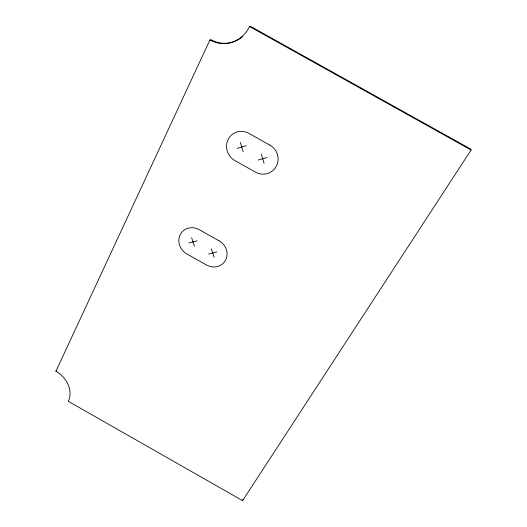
<?xml version="1.0" encoding="UTF-8"?>
<svg xmlns="http://www.w3.org/2000/svg" width="527" height="527" viewBox="0 0 527 527"><rect width="100%" height="100%" fill="white"/><g stroke="black" fill="none" stroke-linecap="round" stroke-linejoin="round"><path stroke-width="0.79" d="M242.585 500.65L471.079 150.011L470.716 149.088L250.523 26.35L249.554 26.528A32.279 29.657 87.1 0 1 209.917 39.993L55.921 371.232A24.189 19.618 39.1 0 1 68.339 401.33L242.585 500.65L242.987 499.444M55.921 371.232L56.778 370.329M237.269 148.337L246.228 145.729M258.151 160.05L267.189 157.481M188.883 242.96L197.164 240.826M208.56 254.06L216.913 251.965M209.917 39.993L211.11 39.742A32.088 29.486 87.2 0 0 242.736 36.515M249.554 26.528L471.079 150.011M191.584 237.684L194.45 246.096M211.327 248.816L214.133 257.196M240.299 142.409L243.171 151.651M261.26 154.154L264.06 163.363M269.89 145.129L248.79 133.305A15.757 15.131 60.2 0 0 228.211 139.306A15.757 15.131 60.2 0 0 234.805 160.544L255.555 172.184A15.691 15.224 54.5 0 0 276.332 166.288A15.691 15.224 54.5 0 0 269.89 145.129M219.16 240.879L199.292 229.686A14.769 13.557 41.9 0 0 180.26 234.581A14.769 13.557 41.9 0 0 186.841 253.922L206.4 264.962A14.749 13.597 38.1 0 0 225.602 260.154A14.749 13.597 38.1 0 0 219.16 240.879"/></g></svg>
